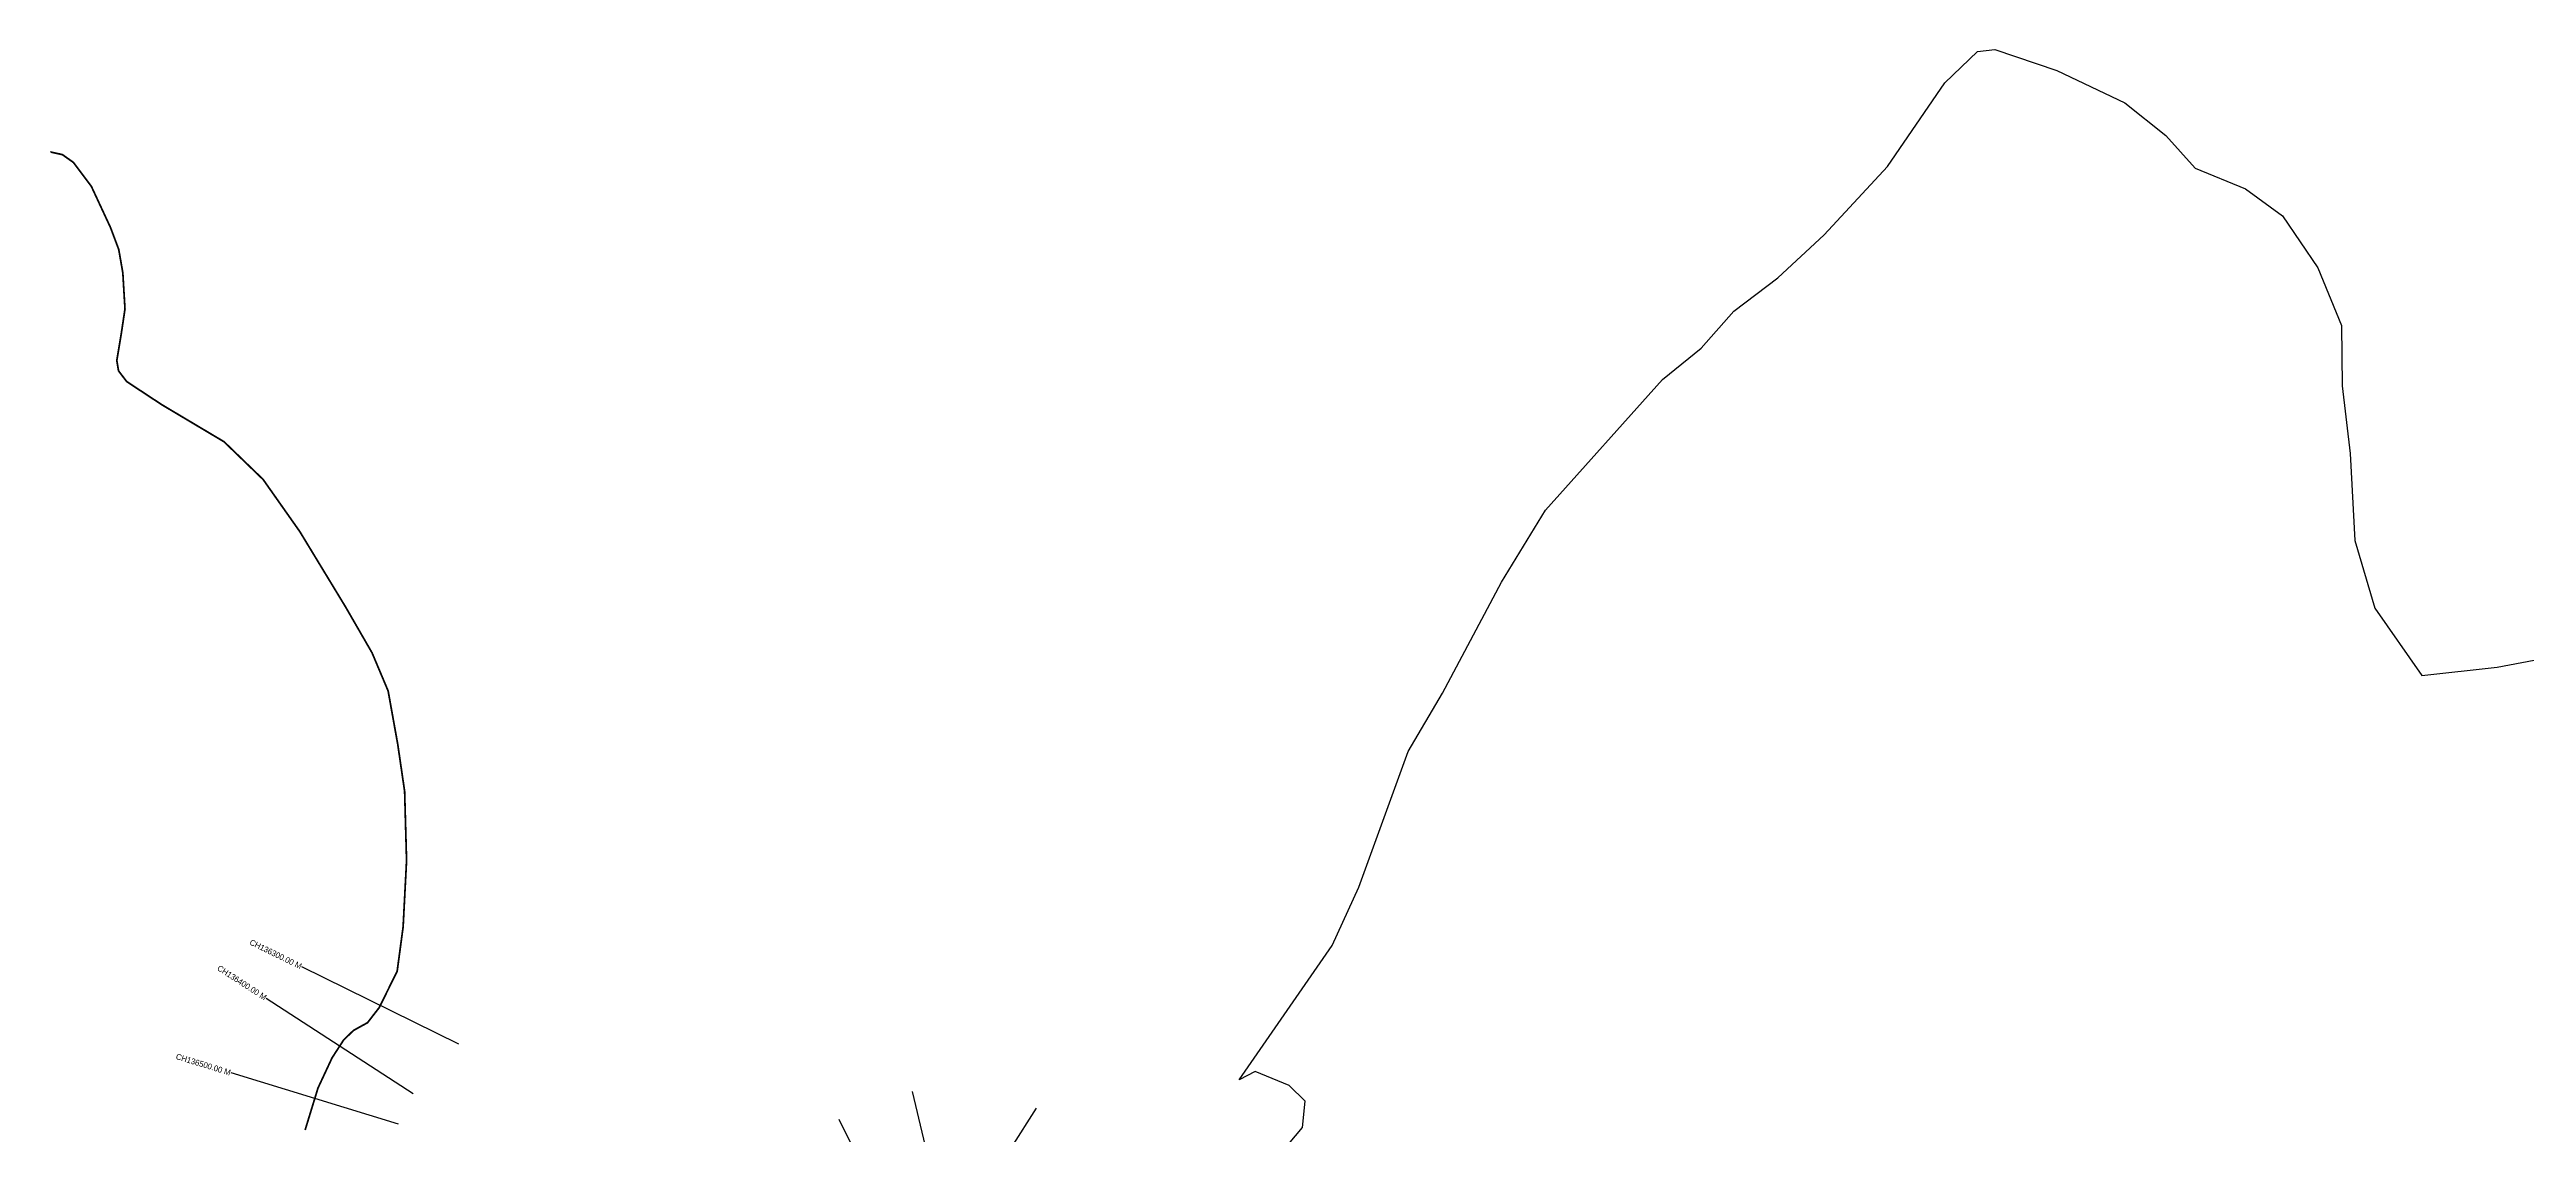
# Model space of a CAD drawing. Header units: metres. Extents: x 266875 to 273863, y 2111090 to 2119954.
# Drawn here: x 266875 to 271121, y 2118095 to 2119954 of the extents above; entities that cross this region are included whole.
import ezdxf
from ezdxf.enums import TextEntityAlignment as Align

# ---------------------------------------------------------------- set-up
doc = ezdxf.new("R2010")
doc.units = ezdxf.units.M
for name, color, linetype in [('CS', 134, 'Continuous'), ('CSMark', 6, 'Continuous'), ('NATURALLY PROTECTED', 3, 'Continuous'), ('village', 3, 'Continuous')]:
    doc.layers.add(name, color=color, linetype=linetype)

msp = doc.modelspace()

# ---------------------------------------------------------------- linework, layer by layer
at = {"color": 3}
msp.add_line((270180.1, 2119950.1), (270209.9, 2119953.7), dxfattribs=at)
at = {"layer": 'CS'}
for p, q in [((267576.6, 2118249.2), (267307.4, 2118381.7)), ((267498.3, 2118164.4), (267246.7, 2118327.8)), ((267473.1, 2118112.2), (267186.3, 2118200)), ((268354.1, 2118168.3), (268422.8, 2117876.3)), ((268566.3, 2118139.8), (268405, 2117886.9)), ((268228.4, 2118120.7), (268362.5, 2117852.4))]:
    msp.add_line(p, q, dxfattribs=at)
at = {"layer": 'NATURALLY PROTECTED', "color": 2, "const_width": 3, "flags": 128}
msp.add_lwpolyline([(266876.6, 2119778), (266876.8, 2119778.1), (266897, 2119773.7), (266916.1, 2119760.2), (266946.7, 2119719.4), (266979.7, 2119648.5), (266993.7, 2119611.2), (267000.7, 2119571.2), (267004.4, 2119509.1), (266998.5, 2119469.7), (266990.4, 2119420.8), (266993.4, 2119403.1), (267007.3, 2119384.8), (267067.6, 2119345.1), (267174.3, 2119281.6), (267241.2, 2119217), (267304.1, 2119127.7), (267382.8, 2118998.2), (267428, 2118919.9), (267455.5, 2118854.7), (267472, 2118763.2), (267483.8, 2118682.6), (267487.1, 2118563.9), (267481.2, 2118450.2), (267471, 2118374.4), (267440.4, 2118312.3), (267420.2, 2118286.2), (267396.3, 2118273), (267379.4, 2118256.8), (267359.5, 2118226.1), (267335.3, 2118174.3), (267313.2, 2118102.3)], dxfattribs=at)
at = {"layer": 'village', "color": 3}
for points in [[(268894.4, 2117953.3, 0), (269023.2, 2118106.8, 0), (269027.4, 2118151.7, 0), (269000.3, 2118178.4, 0), (268941.8, 2118202.6, 0), (268914.6, 2118188.5, 0), (269074, 2118418.3, 0), (269119.7, 2118518.2, 0), (269204.1, 2118751.1, 0), (269263, 2118851.1, 0), (269364.4, 2119041.1, 0), (269439.7, 2119164.4, 0), (269640.4, 2119388.4, 0), (269706.3, 2119442, 0), (269762.2, 2119505.5, 0), (269838.1, 2119562.5, 0), (269917.1, 2119636.1, 0), (270025.7, 2119753.1, 0), (270124.1, 2119896.6, 0), (270180.1, 2119950.1, 0)], [(270209.9, 2119953.7, 0), (270316.4, 2119918, 0), (270432.9, 2119862.5, 0), (270503, 2119806.7, 0), (270553.3, 2119750.6, 0), (270639.8, 2119714.8, 0), (270703.2, 2119668.9, 0), (270763.6, 2119579.8, 0), (270804.2, 2119480.6, 0), (270805, 2119377.7, 0), (270819.2, 2119261.7, 0), (270827, 2119112.4, 0), (270861.1, 2118996.6, 0), (270941.7, 2118881, 0), (271071, 2118895.4, 0), (271273.1, 2118933.5, 0)]]:
    msp.add_polyline3d(points, dxfattribs=at)

# ---------------------------------------------------------------- texts
at = {"layer": 'CSMark'}
for s, rotation, p in [('CH136300.00 M', 333.8034, (267306.5, 2118382.1)), ('CH136400.00 M', 327.003, (267245.8, 2118328.3)), ('CH136500.00 M', 342.9776, (267185.3, 2118200.3))]:
    msp.add_text(s, height=10, rotation=rotation, dxfattribs=at).set_placement(p, align=Align.MIDDLE_RIGHT)

doc.saveas('drawing.dxf')
